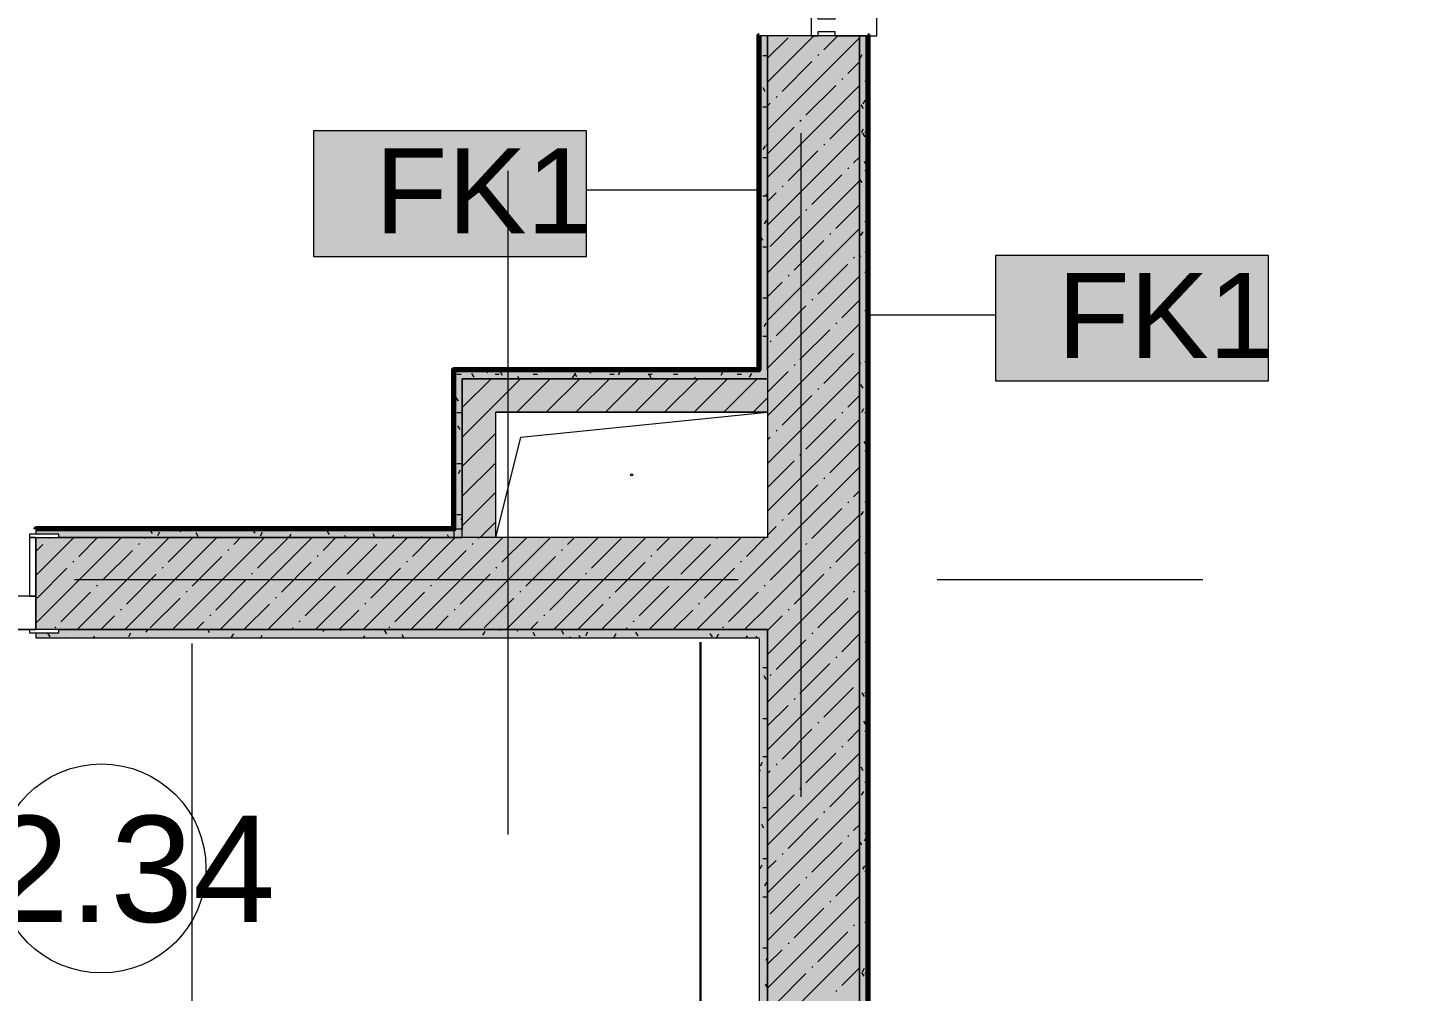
# Model space of a CAD drawing. Header units: millimetres. Extents: x -3817 to 677485, y -22715 to 103890.
# Drawn here: x 400993 to 404279, y 8733 to 11039 of the extents above; entities that cross this region are included whole.
import ezdxf

# ---------------------------------------------------------------- set-up
doc = ezdxf.new("R2010")
doc.units = ezdxf.units.MM
doc.layers.add('PDF _Геометрия', color=7, linetype='Continuous', true_color=0x1d1d1d)
doc.layers.add('PDF _Сплошная заливка', color=7, linetype='Continuous', true_color=0xffffff)
doc.layers.add('PDF _Текст', color=7, linetype='Continuous')
doc.styles.add('PDF GOST-Common', font='arial.ttf')

msp = doc.modelspace()

# ---------------------------------------------------------------- hatches: boundary and pattern name
at = {"layer": 'PDF _Сплошная заливка', "transparency": 33554559}
h = msp.add_hatch(color=256, dxfattribs=at)
h.paths.add_polyline_path([(402742.9, 10219), (402762.9, 10219), (402762.9, 11019), (402742.9, 11019), (402742.9, 10220)], flags=0)
h.paths.add_polyline_path([(402762.9, 12618.8), (402762.9, 12819), (402742.9, 12819), (402742.9, 12618.8)], flags=0)
h = msp.add_hatch(color=256, dxfattribs=at)
h.paths.add_polyline_path([(402762.9, 9819), (402982.9, 9819), (402982.9, 11019), (402762.9, 11019), (402762.9, 10119)], flags=0)
h.paths.add_polyline_path([(402982.9, 12618.8), (402982.9, 12819), (402762.9, 12819), (402762.9, 12618.8)], flags=0)
h = msp.add_hatch(color=256, dxfattribs=at)
h.paths.add_polyline_path([(402982.9, 6164), (403002.9, 6164), (403002.9, 11019), (402982.9, 11019), (402982.9, 6210.6)], flags=0)
h.paths.add_polyline_path([(402982.9, 12618.8), (403002.9, 12618.8), (403002.9, 12819), (402982.9, 12819)], flags=0)
msp.add_hatch(color=256, dxfattribs=at).paths.add_polyline_path([(402032.9, 10199), (402762.9, 10199), (402762.9, 10219), (402012.9, 10219), (402012.9, 10199)])
h = msp.add_hatch(color=256, dxfattribs=at)
h.paths.add_polyline_path([(399142.9, 9819), (399507.9, 9819), (399507.9, 9827), (399562.9, 9827), (399562.9, 9839), (398942.9, 9839), (398942.9, 9827), (398972.9, 9827), (398972.9, 9819)], flags=0)
h.paths.add_polyline_path([(401518.8, 9819), (402032.9, 9819), (402032.9, 9839), (401012.9, 9839), (401012.9, 9827), (401067.9, 9827), (401067.9, 9819)], flags=0)
h.paths.add_polyline_path([(390192.9, 9819), (390192.9, 9839), (388062.9, 9839), (388062.9, 9819), (389515.8, 9819)], flags=0)
h.paths.add_polyline_path([(391392.9, 9819), (393162.9, 9819.3), (393162.9, 9827), (393192.9, 9827), (393192.9, 9839), (391392.9, 9839)], flags=0)
h.paths.add_polyline_path([(394172.9, 9819), (395513.4, 9819.4), (395513.4, 9827), (395543.4, 9827), (395543.4, 9839), (394142.9, 9839), (394142.9, 9827), (394172.9, 9827)], flags=0)
h.paths.add_polyline_path([(396673.4, 9819), (397962.9, 9819), (397962.9, 9827), (397992.9, 9827), (397992.9, 9839), (396643.4, 9839), (396643.4, 9827), (396673.4, 9827), (396673.4, 9819.4)], flags=0)
h = msp.add_hatch(color=256, dxfattribs=at)
h.paths.add_polyline_path([(401067.9, 9599), (402762.9, 9599), (402762.9, 9819), (401012.9, 9819), (401012.9, 9599)], flags=0)
h.paths.add_polyline_path([(399507.9, 9599), (399562.9, 9599), (399562.9, 9819), (399362.9, 9819), (399362.9, 9599), (399382.9, 9599)], flags=0)
h = msp.add_hatch(color=256, dxfattribs=at)
h.paths.add_polyline_path([(402982.9, 1819), (402982.9, 5469), (402772.9, 5469), (402772.9, 4450.1), (402762.9, 4446.6), (402762.9, 1819)], flags=0)
h.paths.add_polyline_path([(402831.6, 5969), (402982.9, 5969), (402982.9, 9819), (402762.9, 9819), (402762.9, 5969)], flags=0)
h = msp.add_hatch(color=256, dxfattribs=at)
h.paths.add_polyline_path([(399507.9, 9579), (399562.9, 9579), (399562.9, 9591), (399507.9, 9591), (399507.9, 9599), (399362.9, 9599), (399362.9, 9579)], flags=0)
h.paths.add_polyline_path([(402762.9, 9579), (402762.9, 9599), (401067.9, 9598.4), (401067.9, 9591), (401012.9, 9591), (401012.9, 9579), (402742.9, 9579)], flags=0)
h = msp.add_hatch(color=256, dxfattribs=at)
h.paths.add_polyline_path([(402762.9, 2049), (402762.9, 4446.6), (402742.9, 4439.6), (402742.9, 2049)], flags=0)
h.paths.add_polyline_path([(402742.9, 5788.1), (402762.9, 5788.1), (402762.9, 9579), (402742.9, 9578), (402742.9, 5860.2)], flags=0)

# ---------------------------------------------------------------- linework, layer by layer
at = {"layer": 'PDF _Геометрия', "color": 7, "lineweight": 20}
msp.add_lwpolyline([(402883.9, 11059), (402883.9, 11069), (402866.9, 11069), (402866.9, 11019), (402883.9, 11019), (402883.9, 11029), (402923.9, 11029), (402923.9, 11019), (403023.9, 11019), (403023.9, 11069), (402923.9, 11069), (402923.9, 11059)], close=True, dxfattribs=at)
at = {"layer": 'PDF _Геометрия', "color": 231, "lineweight": 70, "true_color": 0xff80c0}
for points in [[(402742.9, 11019), (402741.9, 11019), (402741.9, 10220), (402012.9, 10220), (402011.9, 10220), (402011.9, 9840), (401012.9, 9840), (401012.9, 9839)], [(403002.9, 6184), (403557.3, 6184), (403557.3, 5709.5), (403558.3, 5709.5), (403558.3, 6185), (403557.3, 6185), (403003.9, 6185), (403003.9, 11019), (403002.9, 11019)], [(402011.9, 9839), (402012.9, 9839), (402012.9, 10219)]]:
    msp.add_lwpolyline(points, dxfattribs=at)
at = {"layer": 'PDF _Геометрия', "color": 231, "lineweight": 9, "true_color": 0xff80c0}
for points in [[(402012.9, 10219), (402742.9, 10219), (402742.9, 10220), (402742.9, 11019)], [(403002.9, 11019), (403002.9, 6185), (403002.9, 6184)], [(401012.9, 9839), (402011.9, 9839)]]:
    msp.add_lwpolyline(points, dxfattribs=at)
at = {"layer": 'PDF _Геометрия', "color": 9, "lineweight": 9, "true_color": 0xc0c0c0}
for points in [[(402982.9, 5969), (402982.9, 9819), (402982.9, 11019), (402762.9, 11019), (402742.9, 11019)], [(403002.9, 11019), (402982.9, 11019), (402982.9, 6164), (402982.9, 6089), (403462.3, 6089), (403462.3, 5669), (403537.3, 5669), (407632.9, 5669), (407632.9, 5689), (407632.9, 6164), (408133.1, 6164), (408133.1, 5689), (408153.1, 5689), (408153.1, 6164), (408153.1, 6184), (407632.9, 6184), (407612.9, 6184), (407612.9, 5690)], [(402032.9, 9819), (402032.9, 10199), (402762.9, 10199), (402112.9, 10199), (402032.9, 10199), (402032.9, 9839), (402011.9, 9839)], [(402012.9, 10219), (402012.9, 10199), (402012.9, 9819)], [(401012.9, 9839), (401012.9, 9827)], [(401012.9, 9819), (401012.9, 9599)], [(401012.9, 9591), (401012.9, 9579)], [(402742.9, 9578), (402742.9, 5788.1)]]:
    msp.add_lwpolyline(points, dxfattribs=at)
at = {"layer": 'PDF _Геометрия', "color": 7, "lineweight": 9}
for points in [[(402742.9, 11019), (402742.9, 10220)], [(402762.9, 10219), (402762.9, 11019), (402762.9, 10219), (402762.9, 10199), (402762.9, 10119)], [(403002.9, 6185), (403002.9, 11019)], [(402742.4, 10649.7), (402329.9, 10649.7)], [(403003.4, 10351.8), (403308.3, 10351.8)], [(402742.9, 10219), (402012.9, 10219)], [(402762.9, 9819), (402112.9, 9819), (402172.9, 10059), (402762.9, 10119), (402112.9, 10119)], [(402011.9, 9839), (401012.9, 9839)], [(402112.9, 9819), (402032.9, 9819), (402012.9, 9819), (401067.9, 9819), (402032.9, 9819), (402032.9, 9839)], [(402762.9, 9599), (401067.9, 9599), (402762.9, 9599), (402762.9, 9579), (402762.9, 5788.1), (402762.9, 9579)], [(401012.9, 9579), (402742.9, 9579)], [(401385.6, 9565.9), (401385.6, 8629.2)]]:
    msp.add_lwpolyline(points, dxfattribs=at)
at = {"layer": 'PDF _Геометрия', "lineweight": 9}
for points in [[(402762.9, 10908.3), (402873.6, 11019)], [(402762.9, 10965.3), (402812, 11014.4)], [(402762.9, 10794.2), (402982.9, 11014.2)], [(402897.5, 10985.9), (402930.6, 11019)], [(402797.8, 10886.1), (402869, 10957.4)], [(402883.3, 10971.7), (402885.7, 10974)], [(402954.6, 10928.9), (402982.9, 10957.2)], [(402940.3, 10914.6), (402942.7, 10917)], [(402762.9, 10680.2), (402982.9, 10900.2)], [(402854.8, 10829.1), (402926.1, 10900.4)], [(402762.9, 10851.3), (402769.2, 10857.6)], [(402783.5, 10871.9), (402785.9, 10874.2)], [(402840.5, 10814.8), (402842.9, 10817.2)], [(402911.8, 10772.1), (402982.9, 10843.2)], [(402762.9, 10737.2), (402826.3, 10800.6)], [(402762.9, 10566.1), (402982.9, 10786.1)], [(402897.5, 10757.8), (402899.9, 10760.2)], [(402812, 10672.3), (402883.3, 10743.6)], [(402968.8, 10715.1), (402982.9, 10729.1)], [(402869, 10615.3), (402940.3, 10686.5)], [(402954.6, 10700.8), (402956.9, 10703.2)], [(402762.9, 10452.1), (402982.9, 10672.1)], [(402797.8, 10658), (402800.1, 10660.4)], [(402762.9, 10623.2), (402783.5, 10643.8)], [(402926.1, 10558.2), (402982.9, 10615.1)], [(402769.2, 10515.5), (402840.5, 10586.7)], [(402854.8, 10601), (402857.1, 10603.4)], [(402762.9, 10338), (402982.9, 10558)], [(402826.3, 10458.4), (402897.5, 10529.7)], [(402911.8, 10544), (402914.2, 10546.3)], [(402968.8, 10487), (402971.2, 10489.3)], [(402883.3, 10401.4), (402954.6, 10472.7)], [(402762.9, 10224), (402982.9, 10444)], [(402762.9, 10395.1), (402797.8, 10429.9)], [(402812, 10444.2), (402814.4, 10446.6)], [(402869, 10387.2), (402871.4, 10389.5)], [(402940.3, 10344.4), (402982.9, 10387)], [(402783.5, 10301.6), (402854.8, 10372.9)], [(402762.9, 10109.9), (402982.9, 10329.9)], [(402926.1, 10330.1), (402928.4, 10332.5)], [(402769.2, 10287.4), (402771.6, 10289.7)], [(402840.5, 10244.6), (402911.8, 10315.9)], [(402897.5, 10187.6), (402968.8, 10258.9)], [(402826.3, 10230.3), (402828.6, 10232.7)], [(402032.9, 10130.3), (402101.6, 10199)], [(402032.9, 10059.5), (402112.9, 10139.5), (402172.3, 10199)], [(402163.1, 10119), (402243.1, 10199)], [(402233.8, 10119), (402313.8, 10199)], [(402304.5, 10119), (402384.5, 10199)], [(402375.2, 10119), (402455.2, 10199)], [(402445.9, 10119), (402525.9, 10199)], [(402516.6, 10119), (402596.6, 10199)], [(402587.3, 10119), (402667.3, 10199)], [(402658, 10119), (402738, 10199)], [(402762.9, 10167), (402812, 10216.1)], [(402762.9, 9995.9), (402982.9, 10215.9)], [(402797.8, 10087.8), (402869, 10159.1)], [(402883.3, 10173.3), (402885.7, 10175.7)], [(402954.6, 10130.6), (402982.9, 10158.9)], [(402728.7, 10119), (402762.9, 10153.1)], [(402762.9, 9881.8), (402982.9, 10101.8)], [(402854.8, 10030.8), (402926.1, 10102)], [(402940.3, 10116.3), (402942.7, 10118.7)], [(402032.9, 9988.8), (402112.9, 10068.8)], [(402762.9, 10052.9), (402769.2, 10059.3)], [(402783.5, 10073.5), (402785.9, 10075.9)], [(402911.8, 9973.7), (402982.9, 10044.8)], [(402032.9, 9918.1), (402112.9, 9998.1)], [(402762.9, 9938.9), (402826.3, 10002.2)], [(402840.5, 10016.5), (402842.9, 10018.9)], [(402594.1, 9599), (402762.9, 9767.8), (402814.1, 9819), (402982.9, 9987.8)], [(402897.5, 9959.5), (402899.9, 9961.8)], [(402032.9, 9847.4), (402112.9, 9927.4)], [(402812, 9873.9), (402883.3, 9945.2)], [(402968.8, 9916.7), (402982.9, 9930.8)], [(402954.6, 9902.5), (402956.9, 9904.8)], [(402708.1, 9599), (402762.9, 9653.7), (402928.1, 9819), (402982.9, 9873.7)], [(402797.8, 9859.7), (402800.1, 9862.1)], [(402869, 9816.9), (402871.1, 9819), (402940.3, 9888.2)], [(402075.2, 9819), (402112.9, 9856.7)], [(402762.9, 9824.8), (402783.5, 9845.4)], [(401012.9, 9728.5), (401103.4, 9819)], [(401012.9, 9614.5), (401217.4, 9819)], [(401012.9, 9785.6), (401030, 9802.7)], [(401044.2, 9816.9), (401046.3, 9819)], [(401111.5, 9599), (401331.5, 9819)], [(401115.5, 9774.1), (401160.4, 9819)], [(401225.5, 9599), (401445.5, 9819)], [(401258.1, 9802.7), (401260.5, 9805)], [(401272.3, 9816.9), (401274.4, 9819)], [(401329.4, 9759.9), (401388.5, 9819)], [(401339.6, 9599), (401559.6, 9819)], [(401453.6, 9599), (401673.6, 9819)], [(401486.2, 9802.7), (401502.5, 9819)], [(401543.2, 9745.6), (401614.5, 9816.9)], [(401567.7, 9599), (401787.7, 9819)], [(401681.7, 9599), (401901.7, 9819)], [(401700, 9788.4), (401730.6, 9819)], [(401757.1, 9731.4), (401828.3, 9802.7)], [(401795.8, 9599), (402015.8, 9819)], [(401842.6, 9816.9), (401844.7, 9819)], [(401909.8, 9599), (402129.8, 9819)], [(401913.9, 9774.1), (401958.7, 9819)], [(402023.9, 9599), (402243.9, 9819)], [(402056.4, 9802.7), (402058.8, 9805)], [(402070.7, 9816.9), (402072.8, 9819)], [(402127.7, 9759.9), (402186.8, 9819)], [(402137.9, 9599), (402357.9, 9819)], [(402251.9, 9599), (402471.9, 9819)], [(402284.5, 9802.7), (402300.9, 9819)], [(402341.6, 9745.6), (402412.8, 9816.9)], [(402366, 9599), (402586, 9819)], [(402480, 9599), (402700, 9819)], [(402498.4, 9788.4), (402529, 9819)], [(402555.4, 9731.4), (402626.7, 9802.7)], [(402640.9, 9816.9), (402643, 9819)], [(402712.2, 9774.1), (402757.1, 9819)], [(402854.8, 9802.7), (402857.1, 9805)], [(402926.1, 9759.9), (402982.9, 9816.7)], [(401101.3, 9759.9), (401103.6, 9762.3)], [(401172.5, 9717.1), (401243.8, 9788.4)], [(401386.4, 9702.9), (401457.7, 9774.1)], [(401471.9, 9788.4), (401474.3, 9790.8)], [(401685.8, 9774.1), (401688.1, 9776.5)], [(401899.6, 9759.9), (401902, 9762.3)], [(401970.9, 9717.1), (402042.2, 9788.4)], [(402184.7, 9702.9), (402256, 9774.1)], [(402270.3, 9788.4), (402272.6, 9790.8)], [(402484.1, 9774.1), (402486.5, 9776.5)], [(402698, 9759.9), (402700.3, 9762.3)], [(402769.2, 9717.1), (402840.5, 9788.4)], [(401015.7, 9674.4), (401087, 9745.6)], [(401229.6, 9660.1), (401300.9, 9731.4)], [(401315.1, 9745.6), (401317.5, 9748)], [(401529, 9731.4), (401531.3, 9733.7)], [(401600.2, 9688.6), (401671.5, 9759.9)], [(401814.1, 9674.4), (401885.4, 9745.6)], [(402027.9, 9660.1), (402099.2, 9731.4)], [(402113.5, 9745.6), (402115.8, 9748)], [(402327.3, 9731.4), (402329.7, 9733.7)], [(402398.6, 9688.6), (402469.9, 9759.9)], [(402612.4, 9674.4), (402683.7, 9745.6)], [(402762.9, 9539.7), (402982.9, 9759.7)], [(402826.3, 9660.1), (402897.5, 9731.4)], [(402911.8, 9745.6), (402914.2, 9748)], [(401158.3, 9702.9), (401160.7, 9705.2)], [(401443.4, 9645.8), (401514.7, 9717.1)], [(401657.3, 9631.6), (401728.5, 9702.9)], [(401742.8, 9717.1), (401745.2, 9719.5)], [(401956.6, 9702.9), (401959, 9705.2)], [(402241.8, 9645.8), (402313, 9717.1)], [(402455.6, 9631.6), (402526.9, 9702.9)], [(402541.1, 9717.1), (402543.5, 9719.5)], [(402755, 9702.9), (402757.4, 9705.2)], [(401072.8, 9617.3), (401144, 9688.6)], [(401286.6, 9603.1), (401357.9, 9674.4)], [(401372.1, 9688.6), (401374.5, 9691)], [(401586, 9674.4), (401588.3, 9676.7)], [(401799.8, 9660.1), (401802.2, 9662.5)], [(401871.1, 9617.3), (401942.4, 9688.6)], [(402084.9, 9603.1), (402156.2, 9674.4)], [(402170.5, 9688.6), (402172.9, 9691)], [(402384.3, 9674.4), (402386.7, 9676.7)], [(402598.2, 9660.1), (402600.5, 9662.5)], [(402669.4, 9617.3), (402740.7, 9688.6)], [(402883.3, 9603.1), (402954.6, 9674.4)], [(402968.8, 9688.6), (402971.2, 9691)], [(401168.5, 9599), (401201.1, 9631.6)], [(401215.3, 9645.8), (401217.7, 9648.2)], [(401429.2, 9631.6), (401431.5, 9634)], [(401510.6, 9599), (401571.7, 9660.1)], [(401738.7, 9599), (401785.6, 9645.8)], [(401966.8, 9599), (401999.4, 9631.6)], [(402013.7, 9645.8), (402016, 9648.2)], [(402227.5, 9631.6), (402229.9, 9634)], [(402309, 9599), (402370.1, 9660.1)], [(402537.1, 9599), (402583.9, 9645.8)], [(402762.9, 9425.6), (402982.9, 9645.6)], [(402762.9, 9596.7), (402797.8, 9631.6)], [(402812, 9645.8), (402814.4, 9648.2)], [(401058.5, 9603.1), (401060.9, 9605.4)], [(401396.6, 9599), (401414.9, 9617.3)], [(401624.7, 9599), (401628.7, 9603.1)], [(401643, 9617.3), (401645.4, 9619.7)], [(401856.8, 9603.1), (401859.2, 9605.4)], [(402194.9, 9599), (402213.2, 9617.3)], [(402423, 9599), (402427.1, 9603.1)], [(402441.3, 9617.3), (402443.7, 9619.7)], [(402655.2, 9603.1), (402657.6, 9605.4)], [(402783.5, 9503.3), (402854.8, 9574.6)], [(402869, 9588.8), (402871.4, 9591.2)], [(402940.3, 9546), (402982.9, 9588.6)], [(402762.9, 9311.6), (402982.9, 9531.6)], [(402926.1, 9531.8), (402928.4, 9534.2)], [(402840.5, 9446.3), (402911.8, 9517.5)], [(402769.2, 9489), (402771.6, 9491.4)], [(402826.3, 9432), (402828.6, 9434.4)], [(402897.5, 9389.2), (402968.8, 9460.5)], [(402762.9, 9368.6), (402812, 9417.7)], [(402762.9, 9197.6), (402982.9, 9417.6)], [(402883.3, 9375), (402885.7, 9377.3)], [(402797.8, 9289.4), (402869, 9360.7)], [(402954.6, 9332.2), (402982.9, 9360.5)], [(402762.9, 9083.5), (402982.9, 9303.5)], [(402854.8, 9232.4), (402926.1, 9303.7)], [(402940.3, 9317.9), (402942.7, 9320.3)], [(402783.5, 9275.2), (402785.9, 9277.6)], [(402762.9, 9254.6), (402769.2, 9260.9)], [(402911.8, 9175.4), (402982.9, 9246.5)], [(402762.9, 9140.5), (402826.3, 9203.9)], [(402840.5, 9218.2), (402842.9, 9220.5)], [(402762.9, 8969.5), (402982.9, 9189.5)], [(402812, 9075.6), (402883.3, 9146.9)], [(402897.5, 9161.1), (402899.9, 9163.5)], [(402954.6, 9104.1), (402956.9, 9106.5)], [(402968.8, 9118.4), (402982.9, 9132.4)], [(402762.9, 8855.4), (402982.9, 9075.4)], [(402869, 9018.6), (402940.3, 9089.9)], [(402762.9, 9026.5), (402783.5, 9047.1)], [(402797.8, 9061.3), (402800.1, 9063.7)], [(402854.8, 9004.3), (402857.1, 9006.7)], [(402926.1, 8961.5), (402982.9, 9018.4)], [(402769.2, 8918.8), (402840.5, 8990.1)], [(402762.9, 8741.4), (402982.9, 8961.4)], [(402911.8, 8947.3), (402914.2, 8949.7)], [(402826.3, 8861.8), (402897.5, 8933)], [(402883.3, 8804.7), (402954.6, 8876)], [(402968.8, 8890.3), (402971.2, 8892.6)], [(402762.9, 8627.3), (402982.9, 8847.3)], [(402812, 8847.5), (402814.4, 8849.9)], [(402762.9, 8798.4), (402797.8, 8833.2)], [(402783.5, 8704.9), (402854.8, 8776.2)], [(402869, 8790.5), (402871.4, 8792.8)], [(402940.3, 8747.7), (402982.9, 8790.3)], [(402926.1, 8733.4), (402928.4, 8735.8)]]:
    msp.add_lwpolyline(points, dxfattribs=at)
at = {"layer": 'PDF _Геометрия', "color": 253, "lineweight": 9, "true_color": 0x9b9b9b}
for points in [[(402751.4, 10971.6), (402761.4, 10971.6)], [(402988.6, 10973.8), (402983.6, 10965.1)], [(402995.2, 10910.6), (403002.9, 10910.6)], [(402757.4, 10886.1), (402752.4, 10894.8)], [(403002.9, 10887.7), (402998.1, 10895.9)], [(402751.4, 10849.6), (402761.4, 10849.6)], [(402992, 10845.6), (402987, 10854.3)], [(402995.7, 10864.1), (402990.6, 10855.4)], [(402745.8, 10797.2), (402742.9, 10792.1)], [(402991.6, 10796.1), (402986.6, 10787.4)], [(402996.1, 10777.6), (402991, 10786.3)], [(402995.2, 10788.7), (403002.9, 10788.7)], [(402757, 10755.6), (402752, 10746.9)], [(402762.9, 10754.7), (402760.5, 10758.8)], [(403002.7, 10754.5), (402997.7, 10745.8)], [(402751.4, 10727.7), (402761.4, 10727.7)], [(403000.2, 10709.5), (402995.1, 10718.2)], [(402995.2, 10697.2), (403002.9, 10697.2)], [(402743.3, 10666.8), (402742.9, 10667.4)], [(402989, 10667.9), (402984, 10676.6)], [(402751.4, 10636.3), (402761.4, 10636.3)], [(402762.9, 10643.9), (402759, 10637.2)], [(402760, 10577.9), (402755, 10569.2)], [(402990.5, 10550.4), (402985.5, 10541.7)], [(402995.2, 10575.3), (403002.9, 10575.3)], [(402751.4, 10530.7), (402746.4, 10539.4)], [(402751.4, 10514.4), (402761.4, 10514.4)], [(402986, 10490.2), (402982.9, 10495.6)], [(403001.6, 10508.7), (402996.6, 10500)], [(402995.2, 10453.4), (403002.9, 10453.4)], [(402751.4, 10392.4), (402761.4, 10392.4)], [(403002.9, 10400), (403000.3, 10404.5)], [(402995.2, 10362), (403002.9, 10362)], [(402758.9, 10332.1), (402753.9, 10323.4)], [(402751.4, 10301), (402761.4, 10301)], [(402985.3, 10236.6), (402982.9, 10232.4)], [(402995.2, 10240), (403002.9, 10240)], [(402019.4, 10213.7), (402016.3, 10219)], [(402019.8, 10209.6), (402029.9, 10209.6)], [(402061, 10202.5), (402056, 10211.2)], [(402095.3, 10219), (402091.8, 10213)], [(402111.3, 10209.6), (402121.3, 10209.6)], [(402129.1, 10206.6), (402124, 10215.3)], [(402168.7, 10199), (402165.7, 10204.2)], [(402202.7, 10209.6), (402212.8, 10209.6)], [(402300.9, 10209.4), (402295.9, 10200.7)], [(402306.8, 10203.6), (402301.7, 10212.3)], [(402341.6, 10219), (402337.5, 10211.9)], [(402385.6, 10209.6), (402395.7, 10209.6)], [(402410.6, 10216.5), (402405.5, 10207.8)], [(402477, 10209.6), (402487.1, 10209.6)], [(402484.5, 10200.6), (402479.4, 10209.3)], [(402538, 10209.6), (402548.1, 10209.6)], [(402591, 10199), (402589.1, 10202.3)], [(402656.3, 10215.4), (402651.3, 10206.7)], [(402690.4, 10209.6), (402700.5, 10209.6)], [(402724.3, 10211.3), (402719.3, 10202.6)], [(402991.2, 10176.4), (402986.2, 10185.1)], [(402023.5, 10145.6), (402018.5, 10154.4)], [(402992.4, 10126.9), (402987.4, 10118.2)], [(402019.8, 10118.1), (402029.9, 10118.1)], [(402995.2, 10118.1), (403002.9, 10118.1)], [(402027.6, 10077.6), (402022.5, 10086.3)], [(402016.4, 10036), (402012.9, 10042.1)], [(402999.4, 10040.3), (402994.3, 10049.1)], [(402995.2, 10026.7), (403002.9, 10026.7)], [(402016.5, 10021.7), (402012.9, 10015.4)], [(402019.8, 9996.2), (402029.9, 9996.2)], [(402027.7, 9980), (402022.6, 9971.3)], [(402995.2, 9904.8), (403002.9, 9904.8)], [(402013.4, 9858.3), (402012.9, 9859.2)], [(402019.8, 9874.3), (402029.9, 9874.3)], [(402032.9, 9867.1), (402029.7, 9861.6)], [(402991.3, 9881.2), (402986.3, 9872.5)], [(401291.5, 9828.6), (401286.4, 9837.3)], [(401308.7, 9832), (401303.7, 9823.3)], [(401347.9, 9839), (401345.3, 9834.4)], [(401359.5, 9832.7), (401355.8, 9839)], [(401401.1, 9821.5), (401396.1, 9830.2)], [(401537.2, 9829.7), (401532.2, 9838.4)], [(401554.4, 9830.9), (401549.4, 9822.2)], [(401622.5, 9826.8), (401618, 9819)], [(401714.9, 9826.7), (401709.9, 9835.4)], [(401770.3, 9839), (401768.7, 9836.3)], [(401824.6, 9819.6), (401819.5, 9828.3)], [(403002.4, 9839.6), (402997.4, 9830.9)], [(401437.8, 9819), (401437.7, 9819.1)], [(401512.8, 9819.7), (401512.4, 9819)], [(401754.5, 9819), (401751.5, 9824.2)], [(401868.2, 9825.7), (401864.3, 9819)], [(401936.2, 9821.6), (401934.7, 9819)], [(402000.9, 9819), (401997.2, 9825.3)], [(402985.2, 9821), (402982.9, 9825)], [(402995.2, 9782.8), (403002.9, 9782.8)], [(402995.2, 9691.4), (403002.9, 9691.4)], [(403002.9, 9657.5), (403000.4, 9653.2)], [(401279.8, 9599), (401276.2, 9592.8)], [(401428.6, 9591), (401424, 9599)], [(401631.7, 9599), (401631.6, 9598.8)], [(401702.1, 9599), (401699.6, 9594.7)], [(401742.4, 9596.2), (401740.8, 9599)], [(401852.1, 9589.1), (401847, 9597.8)], [(401988.1, 9597.3), (401987.1, 9599)], [(402124.5, 9599), (402123, 9596.6)], [(402165.8, 9594.3), (402163.1, 9599)], [(402275.5, 9587.2), (402270.5, 9595.9)], [(402546.8, 9599), (402546.5, 9598.5)], [(401046.8, 9581.8), (401041.8, 9590.5)], [(401083.6, 9579), (401083.4, 9579.3)], [(401154, 9579), (401151.5, 9583.4)], [(401239.6, 9590.3), (401234.5, 9581.6)], [(401330, 9579), (401329.2, 9580.4)], [(401485.3, 9589.2), (401480.3, 9580.5)], [(401553.3, 9585.2), (401549.8, 9579)], [(401799.1, 9584.1), (401796.1, 9579)], [(401867.1, 9580), (401866.5, 9579)], [(401893.1, 9579), (401888.7, 9586.7)], [(402086.4, 9594.1), (402081.4, 9585.4)], [(402207.5, 9583.1), (402202.4, 9591.9)], [(402290.5, 9581.9), (402288.9, 9579)], [(402315.4, 9579), (402312.1, 9584.8)], [(402332.2, 9593), (402327.1, 9584.3)], [(402400.2, 9589), (402395.2, 9580.2)], [(402453.2, 9584.2), (402448.2, 9593)], [(402630.9, 9581.3), (402625.9, 9590)], [(402645.9, 9587.9), (402640.9, 9579.1)], [(402714, 9583.8), (402711.2, 9579)], [(402737.8, 9579), (402735.5, 9582.9)], [(402995.2, 9569.5), (403002.9, 9569.5)], [(402751.4, 9508.5), (402761.4, 9508.5)], [(402759.9, 9479.8), (402754.9, 9488.5)], [(403002.9, 9485.6), (403000.6, 9489.6)], [(402994.5, 9439.2), (402989.4, 9447.9)], [(402995.2, 9447.6), (403002.9, 9447.6)], [(403002.9, 9413.6), (402999.3, 9407.4)], [(402743.4, 9390.8), (402742.9, 9390)], [(402751.4, 9386.6), (402761.4, 9386.6)], [(402998.6, 9371.2), (402993.5, 9379.9)], [(402995.2, 9356.1), (403002.9, 9356.1)], [(403002.6, 9303.1), (402997.6, 9311.9)], [(402750.4, 9281.2), (402745.4, 9272.5)], [(402751.4, 9295.2), (402761.4, 9295.2)], [(402991.5, 9261.5), (402986.5, 9270.2)], [(402745.7, 9260.4), (402742.9, 9265.4)], [(402992.1, 9212), (402987.1, 9203.3)], [(402995.2, 9234.2), (403002.9, 9234.2)], [(402751.4, 9173.2), (402761.4, 9173.2)], [(402984.4, 9151.8), (402982.9, 9154.5)], [(402753.9, 9124.3), (402748.9, 9133.1)], [(402995.2, 9112.3), (403002.9, 9112.3)], [(402988.5, 9083.8), (402983.5, 9092.5)], [(402999.2, 9102.4), (402994.1, 9093.7)], [(402751.4, 9051.3), (402761.4, 9051.3)], [(402749.3, 9035.4), (402744.3, 9026.7)], [(402995.1, 9034.3), (402990, 9025.6)], [(402995.2, 9020.8), (403002.9, 9020.8)], [(402760.5, 8993.8), (402755.5, 8985.1)], [(403002.9, 8986.9), (403001.2, 8984)], [(403002.9, 8997.9), (403002.8, 8998.1)], [(402751.4, 8959.9), (402761.4, 8959.9)], [(402762.9, 8876), (402762.5, 8875.4)], [(402995.2, 8898.9), (403002.9, 8898.9)], [(402751.4, 8838), (402761.4, 8838)], [(402762.9, 8815.1), (402758.5, 8807.4)], [(402993.7, 8770), (402988.6, 8778.7)], [(402994, 8788.6), (402989, 8779.9)], [(402995.2, 8777), (403002.9, 8777)], [(402762.9, 8743), (402758.1, 8751.3)], [(403002.9, 8743.1), (403000.1, 8738.3)]]:
    msp.add_lwpolyline(points, dxfattribs=at)
at = {"layer": 'PDF _Геометрия', "color": 7, "lineweight": 9}
for points in [[(402329.9, 10791.6), (401676.8, 10791.6), (401676.8, 10491.6), (402329.9, 10491.6)], [(403961.4, 10493.7), (403308.3, 10493.7), (403308.3, 10193.7), (403961.4, 10193.7)]]:
    msp.add_lwpolyline(points, close=True, dxfattribs=at)
at = {"layer": 'PDF _Геометрия', "color": 253, "lineweight": 9, "true_color": 0xaaaaaa}
for points in [[(402842.9, 9198.7), (402842.9, 10786.2)], [(402142.9, 9108.7), (402142.9, 10696.2)], [(401105, 9719), (402692.5, 9719)], [(403168.8, 9719), (403803.8, 9719)], [(400912.9, 7244), (400912.9, 7088.7), (400912.9, 7439), (402762.9, 7439), (402762.9, 9599), (399362.9, 9599), (399362.9, 7088.7), (400912.9, 7088.7), (400912.9, 5422.2), (400912.9, 5588.7), (400912.9, 5888.7), (400912.9, 5999.2)]]:
    msp.add_lwpolyline(points, dxfattribs=at)
at = {"layer": 'PDF _Геометрия', "color": 9, "lineweight": 9, "true_color": 0xc0c0c0}
msp.add_lwpolyline([(402762.9, 10119), (402762.9, 9819), (402112.9, 9819), (402112.9, 10119)], close=True, dxfattribs=at)
at = {"layer": 'PDF _Геометрия', "color": 253, "lineweight": 13, "true_color": 0xaaaaaa}
for points in [[(400997.9, 9827), (400997.9, 9819), (401067.9, 9819), (401067.9, 9827)], [(400997.9, 9819), (400997.9, 9679), (401012.9, 9679), (401012.9, 9819)], [(400962.9, 9599), (401012.9, 9599), (401012.9, 9679), (400952.9, 9679), (400952.9, 9649), (400962.9, 9649)], [(400997.9, 9599), (400997.9, 9591), (401067.9, 9591), (401067.9, 9599)]]:
    msp.add_lwpolyline(points, close=True, dxfattribs=at)
at = {"layer": 'PDF _Геометрия', "color": 231, "lineweight": 30, "true_color": 0xff80c0}
msp.add_lwpolyline([(402602.9, 9569), (402602.9, 2269)], dxfattribs=at)
at = {"layer": 'PDF _Геометрия', "color": 7, "lineweight": 9}
for centre, radius in [((402437.9, 9969), 2.5), ((401169.8, 9027.7), 250), ((401169.8, 9027.7), 250)]:
    msp.add_circle(centre, radius, dxfattribs=at)
at = {"layer": 'PDF _Сплошная заливка', "lineweight": 9, "transparency": 33554559}
for points in [[(402329.9, 10791.6), (401676.8, 10791.6), (402329.9, 10491.6), (401676.8, 10491.6)], [(403961.4, 10493.7), (403308.3, 10493.7), (403961.4, 10193.7), (403308.3, 10193.7)]]:
    msp.add_solid(points, dxfattribs=at)
at = {"layer": 'PDF _Сплошная заливка', "lineweight": 35, "transparency": 33554559}
for points in [[(402012.9, 9819), (402032.9, 9819), (402012.9, 10199), (402032.9, 10199)], [(402112.9, 9819), (402112.9, 10199), (402032.9, 9819), (402032.9, 10199)], [(402762.9, 10119), (402762.9, 10199), (402112.9, 10119), (402112.9, 10199)]]:
    msp.add_solid(points, dxfattribs=at)

# ---------------------------------------------------------------- texts
at = {"layer": 'PDF _Текст', "char_height": 203.2, "attachment_point": 4, "style": 'PDF GOST-Common'}
for insert in [(401823.9, 10648.2), (403455.4, 10350.3)]:
    msp.add_mtext('FK1', dxfattribs=dict(at, insert=insert))
at = {"layer": 'PDF _Текст', "color": 250, "true_color": 0x3c3c3c, "insert": (400895.1, 9024.9), "char_height": 254, "attachment_point": 4, "style": 'PDF GOST-Common'}
msp.add_mtext('2.34', dxfattribs=at)

doc.saveas('drawing.dxf')
